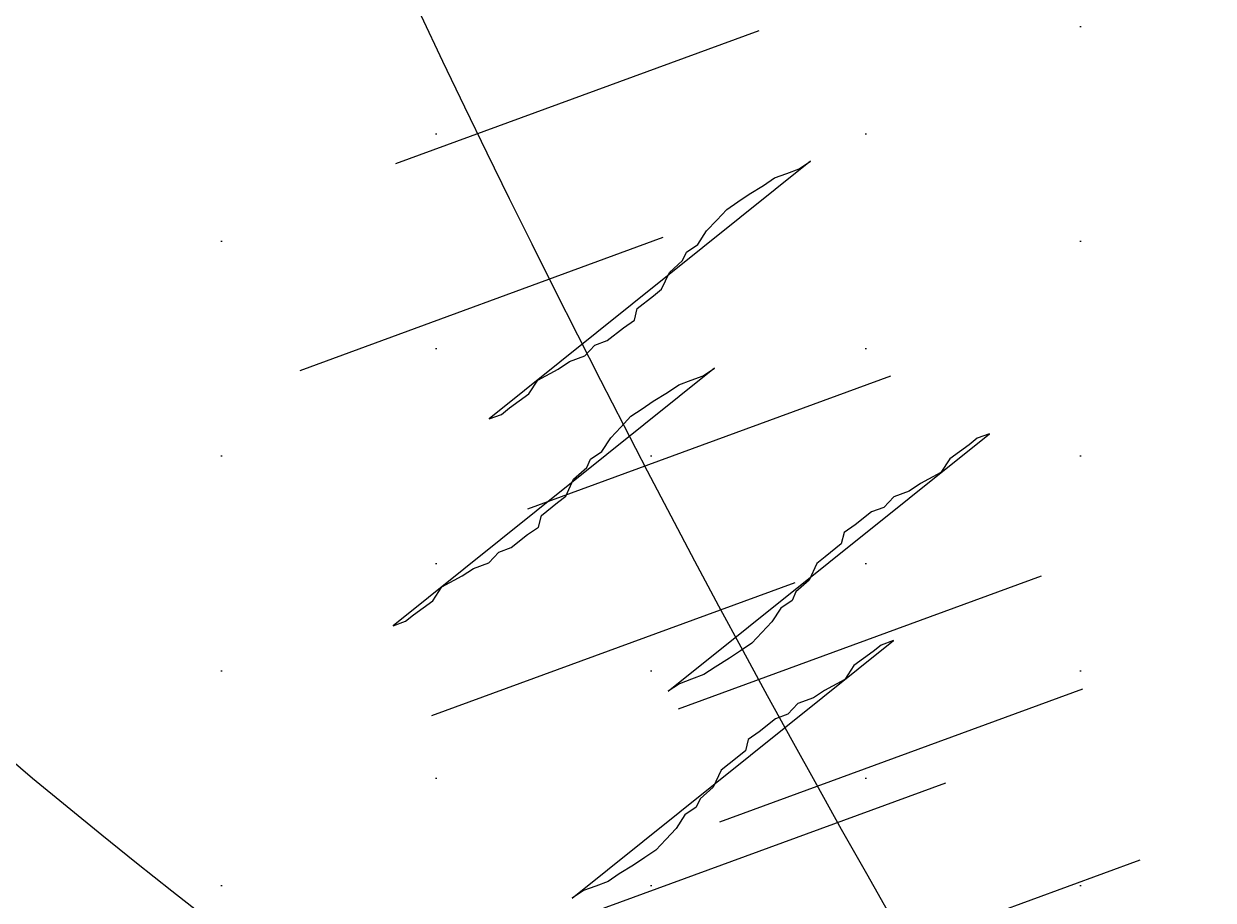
# Model space of a CAD drawing. Extents: x 3694 to 117786, y 20013 to 108631.
# Drawn here: x 25890.2 to 25952.1, y 31688.3 to 31733.9 of the extents above; entities that cross this region are included whole.
import ezdxf

# ---------------------------------------------------------------- set-up
doc = ezdxf.new("R2010")
doc.units = 0
doc.header["$LTSCALE"] = 1000
doc.header["$MEASUREMENT"] = 0
doc.layers.add('家具', color=253, linetype='Continuous')

msp = doc.modelspace()

# ---------------------------------------------------------------- hatches: boundary and pattern name
at = {"layer": '家具'}
h = msp.add_hatch(dxfattribs=at)
h.set_pattern_fill('DOTS', color=8, scale=335.28, angle=-90, style=0)
h.set_pattern_definition([(270, (-1566.307, 12540.708), (-20.955, -10.4775), [0, -20.955])])
edge = h.paths.add_edge_path()
edge.add_spline(control_points=[(25662.777, 31423.875), (25660.953, 31432.931), (25659.17, 31441.962), (25653.734, 31470.369), (25650.301, 31489.66), (25644.358, 31528.062), (25641.902, 31547.102), (25637.306, 31591.673), (25635.43, 31617.278), (25630.671, 31694.982), (25628.646, 31748.087), (25621.734, 31828.789), (25618.792, 31855.841), (25612.716, 31896.461), (25610.413, 31910.007), (25605.131, 31937.078), (25602.127, 31950.665), (25594.767, 31980.141), (25590.333, 31995.866), (25582.625, 32021.996), (25579.416, 32032.546), (25576.24, 32042.985)], knot_values=[0.007594, 0.007594, 0.007594, 0.007594, 1.009332, 1.009332, 3.166904, 3.166904, 5.324476, 5.324476, 8.146714, 8.146714, 13.786985, 13.786985, 16.607121, 16.607121, 18.017189, 18.017189, 19.427256, 19.427256, 21.1184, 21.1184, 22.28816, 22.28816, 22.28816, 22.28816], degree=3, periodic=0)
edge.add_ellipse((27492.811, 32604.789), major_axis=(-1412.244, 1412.244), ratio=1, start_angle=48.557148, end_angle=61.337437, ccw=False)
edge.add_ellipse((27492.811, 32356.958), major_axis=(-1412.244, 1412.244), ratio=1, start_angle=28.662563, end_angle=41.442852, ccw=False)
edge.add_spline(control_points=[(25576.24, 32918.763), (25579.416, 32929.201), (25582.625, 32939.752), (25590.333, 32965.882), (25594.767, 32981.607), (25602.127, 33011.082), (25605.131, 33024.669), (25610.413, 33051.74), (25612.716, 33065.287), (25618.792, 33105.906), (25621.734, 33132.958), (25626.823, 33192.378), (25628.665, 33224.642), (25630.386, 33256.515)], knot_values=[0.007594, 0.007594, 0.007594, 0.007594, 1.177354, 1.177354, 2.868498, 2.868498, 4.278566, 4.278566, 5.688634, 5.688634, 8.508769, 8.508769, 11.917873, 11.917873, 11.917873, 11.917873], degree=3, periodic=0)
edge.add_ellipse((25636.152, 33278.944), major_axis=(16.375, 16.375), ratio=1, start_angle=210.58246, end_angle=224.19648)
edge.add_ellipse((25771.723, 33642.901), major_axis=(-290.107, 290.107), ratio=1, start_angle=115.65651, end_angle=125.45708)
edge.add_ellipse((24991.425, 33119.497), major_axis=(-510.616, 510.616), ratio=1, start_angle=213.721551, end_angle=234.469816, ccw=False)
edge.add_ellipse((21224.429, 32647.692), major_axis=(-3173.046, 3173.046), ratio=1, start_angle=218.357975, end_angle=229.22468, ccw=False)
edge.add_ellipse((24683.472, 31745.345), major_axis=(-756.088, 756.088), ratio=1, start_angle=220.522212, end_angle=246.006973, ccw=False)
edge.add_ellipse((25763.129, 31635.847), major_axis=(-20.775, 20.775), ratio=1, start_angle=-17.31395, end_angle=60.65031)
edge.add_ellipse((26021.409, 31879.249), major_axis=(269.526, 269.526), ratio=1, start_angle=176.25132, end_angle=213.93034)
edge.add_ellipse((26296.874, 31659.291), major_axis=(-269.545, 269.545), ratio=1, start_angle=68.84747, end_angle=70.56357)
edge.add_ellipse((26012.173, 29992.039), major_axis=(1063.437, 1063.437), ratio=1, start_angle=47.255077, end_angle=54.694715)
edge.add_ellipse((25808.486, 31263.72), major_axis=(153.102, 153.102), ratio=1, start_angle=58.23516, end_angle=87.29579)
edge = h.paths.add_edge_path()
edge.add_ellipse((25722.494, 31307.444), major_axis=(-59.621, 59.621), ratio=1, start_angle=82.28214, end_angle=111.86653, ccw=False)
edge.add_ellipse((25771.286, 31335.437), major_axis=(99.196, 99.196), ratio=1, start_angle=154.31922, end_angle=169.30677, ccw=False)
edge.add_ellipse((25896.084, 32846.249), major_axis=(1116.039, 1116.039), ratio=1, start_angle=215.621951, end_angle=236.675883)
edge.add_spline(control_points=[(26215.496, 31300.59), (26215.694, 31298.404), (26216.548, 31288.817), (26217.136, 31278.805), (26217.991, 31269.406)], knot_values=[0, 0, 0, 0, 0.241803, 1.05283, 1.05283, 1.05283, 1.05283], degree=3, periodic=0)
edge.add_ellipse((26255.903, 31272.706), major_axis=(-26.909, 26.909), ratio=1, start_angle=49.72716, end_angle=121.22323)
edge.add_ellipse((25925.72, 35279.249), major_axis=(2868.191, 2868.191), ratio=1, start_angle=221.659547, end_angle=229.540688, ccw=False)
edge = h.paths.add_edge_path()
edge.add_ellipse((25722.494, 33654.304), major_axis=(59.621, 59.621), ratio=1, start_angle=68.13347, end_angle=97.71786, ccw=False)
edge.add_ellipse((25925.72, 29682.499), major_axis=(-2868.191, 2868.191), ratio=1, start_angle=310.455896, end_angle=318.340453, ccw=False)
edge.add_ellipse((26256.079, 33689.006), major_axis=(-26.909, 26.909), ratio=1, start_angle=-31.32365, end_angle=40.01653)
edge.add_spline(control_points=[(26218.167, 33692.312), (26217.831, 33688.615), (26217.556, 33685.18), (26217.31, 33681.917)], knot_values=[0, 0, 0, 0, 0.318986, 0.318986, 0.318986, 0.318986], degree=3, periodic=0)
edge.add_ellipse((25787.822, 30136.051), major_axis=(-2525.632, 2525.632), ratio=1, start_angle=-51.906227, end_angle=-42.875408)
edge = h.paths.add_edge_path()
edge.add_ellipse((25936.381, 33218.451), major_axis=(221.162, 221.162), ratio=1, start_angle=249.06802, end_angle=320.144, ccw=False)
edge.add_ellipse((25845.658, 32959.009), major_axis=(-155.448, 155.448), ratio=1, start_angle=155.11893, end_angle=218.17184, ccw=False)
edge.add_ellipse((26469.11, 32583.909), major_axis=(405.324, 405.324), ratio=1, start_angle=117.886425, end_angle=164.473767)
edge.add_ellipse((25759.097, 32002.767), major_axis=(258.823, 258.823), ratio=1, start_angle=319.49374, end_angle=369.80173, ccw=False)
edge.add_ellipse((26033.543, 31769.302), major_axis=(196.089, 196.089), ratio=1, start_angle=323.30763, end_angle=385.96152, ccw=False)
edge.add_ellipse((25947.612, 31313.071), major_axis=(433.678, 433.678), ratio=1, start_angle=340.121822, end_angle=369.018877, ccw=False)
edge.add_ellipse((10815.442, 32429.689), major_axis=(-11109.226, 11109.226), ratio=1, start_angle=221.285609, end_angle=221.8758327, ccw=False)
edge.add_spline(control_points=[(26493.258, 31411.896), (26486.23, 31411.454), (26479.085, 31411.354), (26471.579, 31411.634)], knot_values=[2.29351, 2.29351, 2.29351, 2.29351, 2.979733, 2.979733, 2.979733, 2.979733], degree=3, periodic=0)
edge.add_spline(control_points=[(26471.579, 31411.634), (26467.36, 31411.792), (26456.005, 31412.52), (26440.029, 31414.579), (26443.69, 31428.325), (26439.951, 31432.101), (26437.174, 31433.679)], knot_values=[2.979733, 2.979733, 2.979733, 2.979733, 3.365456, 3.990522, 4.278466, 4.605763, 4.605763, 4.605763, 4.605763], degree=3, periodic=0)
edge.add_spline(control_points=[(26437.174, 31433.679), (26434.388, 31435.261), (26430.808, 31436.41), (26427.229, 31437.558)], knot_values=[4.605763, 4.605763, 4.605763, 4.605763, 4.934211, 4.934211, 4.934211, 4.934211], degree=3, periodic=0)
edge.add_ellipse((26012.173, 29992.039), major_axis=(-1063.437, 1063.437), ratio=1, start_angle=-61.020506, end_angle=-52.795633)
edge.add_ellipse((26083.494, 31751.848), major_axis=(-212.583, 212.583), ratio=1, start_angle=161.18693, end_angle=194.36645)
edge.add_ellipse((26083.397, 31433.228), major_axis=(217.18, 217.18), ratio=1, start_angle=347.58973, end_angle=388.97478)
edge.add_ellipse((25731.362, 31559.842), major_axis=(331.087, 331.087), ratio=1, start_angle=336.10373, end_angle=362.15361)
edge.add_ellipse((26298.481, 31544.487), major_axis=(-308.614, 308.614), ratio=1, start_angle=-10.26045, end_angle=-2.05338)
edge.add_spline(control_points=[(26001.123, 31863.961), (25992.171, 31856.912), (25969.728, 31839.24), (25979.505, 31902.483), (25956.491, 31937.537), (25929.265, 31997.138), (25961.862, 32062.768), (25942.62, 32144.534), (25926.684, 32231.365), (25867.001, 32267.501), (25858.378, 32323.045), (25825.52, 32311.225), (25824.034, 32328.39), (25823.354, 32337.327)], knot_values=[28.726228, 28.726228, 28.726228, 28.726228, 29.65137, 31.045535, 32.970907, 34.80046, 37.537981, 40.132447, 43.737998, 46.299248, 47.538816, 48.20545, 48.984057, 48.984057, 48.984057, 48.984057], degree=3, periodic=0)
edge.add_ellipse((32110.242, 32499.066), major_axis=(-4446.972, 4446.972), ratio=1, start_angle=42.8462664, end_angle=46.4736959, ccw=False)
edge.add_spline(control_points=[(25825.716, 32735.411), (25827.118, 32749.297), (25830.295, 32773.805), (25873.863, 32804.819), (25894.591, 32873.398), (25930.041, 32937.043), (25918.779, 33008.53), (25955.538, 33031.184), (25987.898, 33118.038), (25988.469, 33096.799)], knot_values=[0, 0, 0, 0, 1.426784, 2.507846, 5.446644, 8.794162, 10.36551, 12.195062, 14.476347, 14.476347, 14.476347, 14.476347], degree=3, periodic=0)
edge.add_ellipse((25595.369, 33351.181), major_axis=(-331.087, 331.087), ratio=1, start_angle=192.09233, end_angle=216.81003)
edge.add_ellipse((25910.204, 33553.267), major_axis=(217.18, 217.18), ratio=1, start_angle=253.93898, end_angle=295.32403)
edge.add_ellipse((25981.505, 33242.728), major_axis=(-212.583, 212.583), ratio=1, start_angle=268.54731, end_angle=274.8553)
edge.add_ellipse((26015.71, 34854.622), major_axis=(-983.775, 983.775), ratio=1, start_angle=141.588156, end_angle=151.911973)
edge.add_spline(control_points=[(26420.433, 33523.522), (26425.943, 33525.33), (26431.453, 33527.138), (26434.042, 33530.521)], knot_values=[4.42753, 4.42753, 4.42753, 4.42753, 4.934211, 4.934211, 4.934211, 4.934211], degree=3, periodic=0)
edge.add_ellipse((25941.613, 33650.242), major_axis=(-358.343, 358.343), ratio=1, start_angle=172.18363, end_angle=211.33518, ccw=False)
h = msp.add_hatch(dxfattribs=at)
h.set_pattern_fill('DOTS', color=8, scale=178.816, angle=-90, style=0)
h.set_pattern_definition([(90, (9862.895, 42244.804), (-11.176, 5.588), [0, -11.176])])
edge = h.paths.add_edge_path(flags=17)
edge.add_ellipse((25770.758, 31940.747), major_axis=(23.26, 23.26), ratio=1, start_angle=292.77437, end_angle=342.57063, ccw=False)
edge.add_ellipse((25877.721, 31891.933), major_axis=(-59.905, 59.905), ratio=1, start_angle=-24.16555, end_angle=19.57519, ccw=False)
edge.add_ellipse((25835.654, 31926.067), major_axis=(32.95, 32.95), ratio=1, start_angle=30.15886, end_angle=95.07845)
edge = h.paths.add_edge_path(flags=17)
edge.add_ellipse((26526.175, 32025.563), major_axis=(481.375, 481.375), ratio=1, start_angle=138.853074, end_angle=139.587726)
edge.add_ellipse((25901.269, 31959.734), major_axis=(38.8, 38.8), ratio=1, start_angle=51.53939, end_angle=123.03374, ccw=False)
edge.add_ellipse((25893.156, 32035.561), major_axis=(15.128, 15.128), ratio=1, start_angle=92.9898, end_angle=229.99778, ccw=False)
edge.add_ellipse((25937.708, 31982.137), major_axis=(-64.198, 64.198), ratio=1, start_angle=-3.25647, end_angle=46.46506)
edge = h.paths.add_edge_path()
edge.add_ellipse((26109.749, 31957.636), major_axis=(-242.037, 242.037), ratio=1, start_angle=51.85022, end_angle=101.46058)
edge.add_spline(control_points=[(25920.629, 31672.333), (25928.571, 31665.752), (25938.677, 31657.376), (25947.264, 31663.005), (25948.987, 31664.594)], knot_values=[0, 0, 0, 0, 1.422385, 1.810205, 1.810205, 1.810205, 1.810205], degree=3, periodic=0)
edge.add_ellipse((26526.175, 32025.563), major_axis=(481.375, 481.375), ratio=1, start_angle=162.428635, end_angle=167.021492, ccw=False)
edge.add_ellipse((26083.138, 31971.614), major_axis=(216.102, 216.102), ratio=1, start_angle=142.0668, end_angle=193.16545, ccw=False)
edge.add_ellipse((26237.106, 32036.468), major_axis=(-331.349, 331.349), ratio=1, start_angle=14.74345, end_angle=57.62897, ccw=False)
edge.add_ellipse((26826.756, 32177.301), major_axis=(706.377, 706.377), ratio=1, start_angle=126.922376, end_angle=129.52687, ccw=False)
edge.add_spline(control_points=[(25837.699, 32317.671), (25833.979, 32317.836), (25822.702, 32315.676), (25819.811, 32303.983), (25817.86, 32296.089)], knot_values=[0, 0, 0, 0, 0.581976, 1.791185, 1.791185, 1.791185, 1.791185], degree=3, periodic=0)
edge.add_ellipse((26267.7, 32046.536), major_axis=(-363.754, 363.754), ratio=1, start_angle=15.98022, end_angle=59.60644)
edge = h.paths.add_edge_path()
edge.add_spline(control_points=[(25861.653, 32298.016), (25857.774, 32305.021), (25852.381, 32314.759), (25840.884, 32317.529), (25837.699, 32317.671)], knot_values=[1.791185, 1.791185, 1.791185, 1.791185, 3.069002, 3.567392, 3.567392, 3.567392, 3.567392], degree=3, periodic=0)
edge.add_ellipse((26826.756, 32177.301), major_axis=(-706.377, 706.377), ratio=1, start_angle=36.922376, end_angle=39.52687)
edge.add_ellipse((25526.807, 32018.323), major_axis=(-281.069, 281.069), ratio=1, start_angle=221.0682, end_angle=264.76642, ccw=False)
edge.add_ellipse((25520.806, 31853.573), major_axis=(-300.796, 300.796), ratio=1, start_angle=205.55674, end_angle=243.85776, ccw=False)
edge.add_ellipse((26526.175, 32025.563), major_axis=(481.375, 481.375), ratio=1, start_angle=162.428635, end_angle=167.021492)
edge.add_spline(control_points=[(25948.987, 31664.594), (25951.602, 31667.007), (25958.73, 31677.025), (25961.856, 31686.854), (25963.954, 31693.448)], knot_values=[1.810205, 1.810205, 1.810205, 1.810205, 2.398758, 3.598447, 3.598447, 3.598447, 3.598447], degree=3, periodic=0)
edge.add_ellipse((25593.651, 31811.451), major_axis=(-274.817, 274.817), ratio=1, start_angle=207.32467, end_angle=252.14849)
edge.add_ellipse((25649.199, 32080.136), major_axis=(-215.184, 215.184), ratio=1, start_angle=207.53249, end_angle=270.7223)
h = msp.add_hatch(dxfattribs=at)
h.set_pattern_fill('DOTS', color=8, scale=111.76, angle=-90, style=0)
h.set_pattern_definition([(270, (49190.761, 122354.9964), (-6.985, -3.4925), [0, -6.985])])
edge = h.paths.add_edge_path()
edge.add_ellipse((25968.45, 31314.913), major_axis=(290.107, 290.107), ratio=1, start_angle=406.03446, end_angle=414.81352, ccw=False)
edge.add_ellipse((26092.251, 31768.25), major_axis=(-97.662, 97.662), ratio=1, start_angle=18.01981, end_angle=63.19686, ccw=False)
edge.add_ellipse((26298.481, 31544.487), major_axis=(308.614, 308.614), ratio=1, start_angle=93.98464, end_angle=111.40515)

# ---------------------------------------------------------------- linework, layer by layer
at = {"layer": '家具', "color": 8, "linetype": 'Continuous'}
for p, q in [((25928.424, 31733.562, 0), (25909.52, 31726.636, 0)), ((25928.424, 31733.562, 0), (25909.52, 31726.636, 0)), ((25928.424, 31733.562, 0), (25909.52, 31726.636, 0)), ((25928.424, 31733.562, 0), (25909.52, 31726.636, 0)), ((25931.113, 31726.766, 0), (25914.384, 31713.363, 0)), ((25931.113, 31726.766, 0), (25914.384, 31713.363, 0)), ((25931.113, 31726.766, 0), (25914.384, 31713.363, 0)), ((25931.113, 31726.766, 0), (25914.384, 31713.363, 0)), ((25930.531, 31726.371, 0), (25931.113, 31726.766, 0)), ((25930.531, 31726.371, 0), (25931.113, 31726.766, 0)), ((25930.531, 31726.371, 0), (25931.113, 31726.766, 0)), ((25930.531, 31726.371, 0), (25931.113, 31726.766, 0)), ((25929.248, 31725.901, 0), (25929.889, 31726.136, 0)), ((25929.248, 31725.901, 0), (25929.889, 31726.136, 0)), ((25929.248, 31725.901, 0), (25929.889, 31726.136, 0)), ((25929.248, 31725.901, 0), (25929.889, 31726.136, 0)), ((25929.889, 31726.136, 0), (25930.531, 31726.371, 0)), ((25929.889, 31726.136, 0), (25930.531, 31726.371, 0)), ((25929.889, 31726.136, 0), (25930.531, 31726.371, 0)), ((25929.889, 31726.136, 0), (25930.531, 31726.371, 0)), ((25927.923, 31725.052, 0), (25928.665, 31725.505, 0)), ((25927.923, 31725.052, 0), (25928.665, 31725.505, 0)), ((25927.923, 31725.052, 0), (25928.665, 31725.505, 0)), ((25927.923, 31725.052, 0), (25928.665, 31725.505, 0)), ((25928.665, 31725.505, 0), (25929.248, 31725.901, 0)), ((25928.665, 31725.505, 0), (25929.248, 31725.901, 0)), ((25928.665, 31725.505, 0), (25929.248, 31725.901, 0)), ((25928.665, 31725.505, 0), (25929.248, 31725.901, 0)), ((25927.341, 31724.656, 0), (25927.923, 31725.052, 0)), ((25927.341, 31724.656, 0), (25927.923, 31725.052, 0)), ((25927.341, 31724.656, 0), (25927.923, 31725.052, 0)), ((25927.341, 31724.656, 0), (25927.923, 31725.052, 0)), ((25926.234, 31723.705, 0), (25926.758, 31724.261, 0)), ((25926.234, 31723.705, 0), (25926.758, 31724.261, 0)), ((25926.234, 31723.705, 0), (25926.758, 31724.261, 0)), ((25926.234, 31723.705, 0), (25926.758, 31724.261, 0)), ((25926.758, 31724.261, 0), (25927.341, 31724.656, 0)), ((25926.758, 31724.261, 0), (25927.341, 31724.656, 0)), ((25926.758, 31724.261, 0), (25927.341, 31724.656, 0)), ((25926.758, 31724.261, 0), (25927.341, 31724.656, 0)), ((25925.71, 31723.15, 0), (25926.234, 31723.705, 0)), ((25925.71, 31723.15, 0), (25926.234, 31723.705, 0)), ((25925.71, 31723.15, 0), (25926.234, 31723.705, 0)), ((25925.71, 31723.15, 0), (25926.234, 31723.705, 0)), ((25925.245, 31722.434, 0), (25925.71, 31723.15, 0)), ((25925.245, 31722.434, 0), (25925.71, 31723.15, 0)), ((25925.245, 31722.434, 0), (25925.71, 31723.15, 0)), ((25925.245, 31722.434, 0), (25925.71, 31723.15, 0)), ((25923.431, 31722.796, 0), (25904.528, 31715.87, 0)), ((25923.431, 31722.796, 0), (25904.528, 31715.87, 0)), ((25923.431, 31722.796, 0), (25904.528, 31715.87, 0)), ((25923.431, 31722.796, 0), (25904.528, 31715.87, 0)), ((25924.662, 31722.038, 0), (25925.245, 31722.434, 0)), ((25924.662, 31722.038, 0), (25925.245, 31722.434, 0)), ((25924.662, 31722.038, 0), (25925.245, 31722.434, 0)), ((25924.662, 31722.038, 0), (25925.245, 31722.434, 0)), ((25924.459, 31721.6, 0), (25924.662, 31722.038, 0)), ((25924.459, 31721.6, 0), (25924.662, 31722.038, 0)), ((25924.459, 31721.6, 0), (25924.662, 31722.038, 0)), ((25924.459, 31721.6, 0), (25924.662, 31722.038, 0)), ((25923.775, 31720.986, 0), (25924.459, 31721.6, 0)), ((25923.775, 31720.986, 0), (25924.459, 31721.6, 0)), ((25923.775, 31720.986, 0), (25924.459, 31721.6, 0)), ((25923.775, 31720.986, 0), (25924.459, 31721.6, 0)), ((25923.369, 31720.109, 0), (25923.775, 31720.986, 0)), ((25923.369, 31720.109, 0), (25923.775, 31720.986, 0)), ((25923.369, 31720.109, 0), (25923.775, 31720.986, 0)), ((25923.369, 31720.109, 0), (25923.775, 31720.986, 0)), ((25922.946, 31719.773, 0), (25923.369, 31720.109, 0)), ((25922.946, 31719.773, 0), (25923.369, 31720.109, 0)), ((25922.946, 31719.773, 0), (25923.369, 31720.109, 0)), ((25922.946, 31719.773, 0), (25923.369, 31720.109, 0)), ((25922.102, 31719.099, 0), (25922.946, 31719.773, 0)), ((25922.102, 31719.099, 0), (25922.946, 31719.773, 0)), ((25922.102, 31719.099, 0), (25922.946, 31719.773, 0)), ((25922.102, 31719.099, 0), (25922.946, 31719.773, 0)), ((25921.957, 31718.501, 0), (25922.102, 31719.099, 0)), ((25921.957, 31718.501, 0), (25922.102, 31719.099, 0)), ((25921.957, 31718.501, 0), (25922.102, 31719.099, 0)), ((25921.957, 31718.501, 0), (25922.102, 31719.099, 0)), ((25920.53, 31717.432, 0), (25921.375, 31718.106, 0)), ((25920.53, 31717.432, 0), (25921.375, 31718.106, 0)), ((25920.53, 31717.432, 0), (25921.375, 31718.106, 0)), ((25920.53, 31717.432, 0), (25921.375, 31718.106, 0)), ((25921.375, 31718.106, 0), (25921.957, 31718.501, 0)), ((25921.375, 31718.106, 0), (25921.957, 31718.501, 0)), ((25921.375, 31718.106, 0), (25921.957, 31718.501, 0)), ((25921.375, 31718.106, 0), (25921.957, 31718.501, 0)), ((25919.889, 31717.197, 0), (25920.53, 31717.432, 0)), ((25919.889, 31717.197, 0), (25920.53, 31717.432, 0)), ((25919.889, 31717.197, 0), (25920.53, 31717.432, 0)), ((25919.889, 31717.197, 0), (25920.53, 31717.432, 0)), ((25919.364, 31716.643, 0), (25919.889, 31717.197, 0)), ((25919.364, 31716.643, 0), (25919.889, 31717.197, 0)), ((25919.364, 31716.643, 0), (25919.889, 31717.197, 0)), ((25919.364, 31716.643, 0), (25919.889, 31717.197, 0)), ((25917.98, 31715.954, 0), (25918.563, 31716.349, 0)), ((25917.98, 31715.954, 0), (25918.563, 31716.349, 0)), ((25917.98, 31715.954, 0), (25918.563, 31716.349, 0)), ((25917.98, 31715.954, 0), (25918.563, 31716.349, 0)), ((25918.563, 31716.349, 0), (25919.364, 31716.643, 0)), ((25918.563, 31716.349, 0), (25919.364, 31716.643, 0)), ((25918.563, 31716.349, 0), (25919.364, 31716.643, 0)), ((25918.563, 31716.349, 0), (25919.364, 31716.643, 0)), ((25926.121, 31716, 0), (25909.391, 31702.597, 0)), ((25926.121, 31716, 0), (25909.391, 31702.597, 0)), ((25926.121, 31716, 0), (25909.391, 31702.597, 0)), ((25926.121, 31716, 0), (25909.391, 31702.597, 0)), ((25916.4, 31708.685, 0), (25935.304, 31715.61, 0)), ((25916.4, 31708.685, 0), (25935.304, 31715.61, 0)), ((25916.4, 31708.685, 0), (25935.304, 31715.61, 0)), ((25916.4, 31708.685, 0), (25935.304, 31715.61, 0)), ((25916.917, 31715.382, 0), (25917.98, 31715.954, 0)), ((25916.917, 31715.382, 0), (25917.98, 31715.954, 0)), ((25916.917, 31715.382, 0), (25917.98, 31715.954, 0)), ((25916.917, 31715.382, 0), (25917.98, 31715.954, 0)), ((25924.897, 31715.37, 0), (25925.538, 31715.605, 0)), ((25924.897, 31715.37, 0), (25925.538, 31715.605, 0)), ((25924.897, 31715.37, 0), (25925.538, 31715.605, 0)), ((25924.897, 31715.37, 0), (25925.538, 31715.605, 0)), ((25925.538, 31715.605, 0), (25926.121, 31716, 0)), ((25925.538, 31715.605, 0), (25926.121, 31716, 0)), ((25925.538, 31715.605, 0), (25926.121, 31716, 0)), ((25925.538, 31715.605, 0), (25926.121, 31716, 0)), ((25916.452, 31714.666, 0), (25916.917, 31715.382, 0)), ((25916.452, 31714.666, 0), (25916.917, 31715.382, 0)), ((25916.452, 31714.666, 0), (25916.917, 31715.382, 0)), ((25916.452, 31714.666, 0), (25916.917, 31715.382, 0)), ((25923.673, 31714.739, 0), (25924.256, 31715.135, 0)), ((25923.673, 31714.739, 0), (25924.256, 31715.135, 0)), ((25923.673, 31714.739, 0), (25924.256, 31715.135, 0)), ((25923.673, 31714.739, 0), (25924.256, 31715.135, 0)), ((25924.256, 31715.135, 0), (25924.897, 31715.37, 0)), ((25924.256, 31715.135, 0), (25924.897, 31715.37, 0)), ((25924.256, 31715.135, 0), (25924.897, 31715.37, 0)), ((25924.256, 31715.135, 0), (25924.897, 31715.37, 0)), ((25915.447, 31713.934, 0), (25916.452, 31714.666, 0)), ((25915.447, 31713.934, 0), (25916.452, 31714.666, 0)), ((25915.447, 31713.934, 0), (25916.452, 31714.666, 0)), ((25915.447, 31713.934, 0), (25916.452, 31714.666, 0)), ((25922.348, 31713.89, 0), (25922.931, 31714.286, 0)), ((25922.348, 31713.89, 0), (25922.931, 31714.286, 0)), ((25922.348, 31713.89, 0), (25922.931, 31714.286, 0)), ((25922.348, 31713.89, 0), (25922.931, 31714.286, 0)), ((25922.931, 31714.286, 0), (25923.673, 31714.739, 0)), ((25922.931, 31714.286, 0), (25923.673, 31714.739, 0)), ((25922.931, 31714.286, 0), (25923.673, 31714.739, 0)), ((25922.931, 31714.286, 0), (25923.673, 31714.739, 0)), ((25914.384, 31713.363, 0), (25915.025, 31713.598, 0)), ((25914.384, 31713.363, 0), (25915.025, 31713.598, 0)), ((25914.384, 31713.363, 0), (25915.025, 31713.598, 0)), ((25914.384, 31713.363, 0), (25915.025, 31713.598, 0)), ((25915.025, 31713.598, 0), (25915.447, 31713.934, 0)), ((25915.025, 31713.598, 0), (25915.447, 31713.934, 0)), ((25915.025, 31713.598, 0), (25915.447, 31713.934, 0)), ((25915.025, 31713.598, 0), (25915.447, 31713.934, 0)), ((25921.766, 31713.495, 0), (25922.348, 31713.89, 0)), ((25921.766, 31713.495, 0), (25922.348, 31713.89, 0)), ((25921.766, 31713.495, 0), (25922.348, 31713.89, 0)), ((25921.766, 31713.495, 0), (25922.348, 31713.89, 0)), ((25921.242, 31712.939, 0), (25921.766, 31713.495, 0)), ((25921.242, 31712.939, 0), (25921.766, 31713.495, 0)), ((25921.242, 31712.939, 0), (25921.766, 31713.495, 0)), ((25921.242, 31712.939, 0), (25921.766, 31713.495, 0)), ((25920.253, 31711.668, 0), (25920.718, 31712.384, 0)), ((25920.253, 31711.668, 0), (25920.718, 31712.384, 0)), ((25920.253, 31711.668, 0), (25920.718, 31712.384, 0)), ((25920.253, 31711.668, 0), (25920.718, 31712.384, 0)), ((25920.718, 31712.384, 0), (25921.242, 31712.939, 0)), ((25920.718, 31712.384, 0), (25921.242, 31712.939, 0)), ((25920.718, 31712.384, 0), (25921.242, 31712.939, 0)), ((25920.718, 31712.384, 0), (25921.242, 31712.939, 0)), ((25923.706, 31699.188, 0), (25940.437, 31712.591, 0)), ((25923.706, 31699.188, 0), (25940.437, 31712.591, 0)), ((25923.706, 31699.188, 0), (25940.437, 31712.591, 0)), ((25923.706, 31699.188, 0), (25940.437, 31712.591, 0)), ((25939.796, 31712.356, 0), (25939.373, 31712.02, 0)), ((25939.796, 31712.356, 0), (25939.373, 31712.02, 0)), ((25939.796, 31712.356, 0), (25939.373, 31712.02, 0)), ((25939.796, 31712.356, 0), (25939.373, 31712.02, 0)), ((25940.437, 31712.591, 0), (25939.796, 31712.356, 0)), ((25940.437, 31712.591, 0), (25939.796, 31712.356, 0)), ((25940.437, 31712.591, 0), (25939.796, 31712.356, 0)), ((25940.437, 31712.591, 0), (25939.796, 31712.356, 0)), ((25939.373, 31712.02, 0), (25938.369, 31711.288, 0)), ((25939.373, 31712.02, 0), (25938.369, 31711.288, 0)), ((25939.373, 31712.02, 0), (25938.369, 31711.288, 0)), ((25939.373, 31712.02, 0), (25938.369, 31711.288, 0)), ((25919.467, 31710.834, 0), (25919.67, 31711.272, 0)), ((25919.467, 31710.834, 0), (25919.67, 31711.272, 0)), ((25919.467, 31710.834, 0), (25919.67, 31711.272, 0)), ((25919.467, 31710.834, 0), (25919.67, 31711.272, 0)), ((25919.67, 31711.272, 0), (25920.253, 31711.668, 0)), ((25919.67, 31711.272, 0), (25920.253, 31711.668, 0)), ((25919.67, 31711.272, 0), (25920.253, 31711.668, 0)), ((25919.67, 31711.272, 0), (25920.253, 31711.668, 0)), ((25938.369, 31711.288, 0), (25937.903, 31710.572, 0)), ((25938.369, 31711.288, 0), (25937.903, 31710.572, 0)), ((25938.369, 31711.288, 0), (25937.903, 31710.572, 0)), ((25938.369, 31711.288, 0), (25937.903, 31710.572, 0)), ((25918.783, 31710.22, 0), (25919.467, 31710.834, 0)), ((25918.783, 31710.22, 0), (25919.467, 31710.834, 0)), ((25918.783, 31710.22, 0), (25919.467, 31710.834, 0)), ((25918.783, 31710.22, 0), (25919.467, 31710.834, 0)), ((25937.903, 31710.572, 0), (25936.84, 31710, 0)), ((25937.903, 31710.572, 0), (25936.84, 31710, 0)), ((25937.903, 31710.572, 0), (25936.84, 31710, 0)), ((25937.903, 31710.572, 0), (25936.84, 31710, 0)), ((25918.376, 31709.343, 0), (25918.783, 31710.22, 0)), ((25918.376, 31709.343, 0), (25918.783, 31710.22, 0)), ((25918.376, 31709.343, 0), (25918.783, 31710.22, 0)), ((25918.376, 31709.343, 0), (25918.783, 31710.22, 0)), ((25936.84, 31710, 0), (25936.257, 31709.605, 0)), ((25936.84, 31710, 0), (25936.257, 31709.605, 0)), ((25936.84, 31710, 0), (25936.257, 31709.605, 0)), ((25936.84, 31710, 0), (25936.257, 31709.605, 0)), ((25917.954, 31709.007, 0), (25918.376, 31709.343, 0)), ((25917.954, 31709.007, 0), (25918.376, 31709.343, 0)), ((25917.954, 31709.007, 0), (25918.376, 31709.343, 0)), ((25917.954, 31709.007, 0), (25918.376, 31709.343, 0)), ((25935.455, 31709.311, 0), (25934.931, 31708.756, 0)), ((25935.455, 31709.311, 0), (25934.931, 31708.756, 0)), ((25935.455, 31709.311, 0), (25934.931, 31708.756, 0)), ((25935.455, 31709.311, 0), (25934.931, 31708.756, 0)), ((25936.257, 31709.605, 0), (25935.455, 31709.311, 0)), ((25936.257, 31709.605, 0), (25935.455, 31709.311, 0)), ((25936.257, 31709.605, 0), (25935.455, 31709.311, 0)), ((25936.257, 31709.605, 0), (25935.455, 31709.311, 0)), ((25917.109, 31708.333, 0), (25917.954, 31709.007, 0)), ((25917.109, 31708.333, 0), (25917.954, 31709.007, 0)), ((25917.109, 31708.333, 0), (25917.954, 31709.007, 0)), ((25917.109, 31708.333, 0), (25917.954, 31709.007, 0)), ((25934.931, 31708.756, 0), (25934.29, 31708.521, 0)), ((25934.931, 31708.756, 0), (25934.29, 31708.521, 0)), ((25934.931, 31708.756, 0), (25934.29, 31708.521, 0)), ((25934.931, 31708.756, 0), (25934.29, 31708.521, 0)), ((25916.965, 31707.735, 0), (25917.109, 31708.333, 0)), ((25916.965, 31707.735, 0), (25917.109, 31708.333, 0)), ((25916.965, 31707.735, 0), (25917.109, 31708.333, 0)), ((25916.965, 31707.735, 0), (25917.109, 31708.333, 0)), ((25934.29, 31708.521, 0), (25933.445, 31707.848, 0)), ((25934.29, 31708.521, 0), (25933.445, 31707.848, 0)), ((25934.29, 31708.521, 0), (25933.445, 31707.848, 0)), ((25934.29, 31708.521, 0), (25933.445, 31707.848, 0)), ((25916.382, 31707.34, 0), (25916.965, 31707.735, 0)), ((25916.382, 31707.34, 0), (25916.965, 31707.735, 0)), ((25916.382, 31707.34, 0), (25916.965, 31707.735, 0)), ((25916.382, 31707.34, 0), (25916.965, 31707.735, 0)), ((25932.863, 31707.453, 0), (25932.718, 31706.854, 0)), ((25932.863, 31707.453, 0), (25932.718, 31706.854, 0)), ((25932.863, 31707.453, 0), (25932.718, 31706.854, 0)), ((25932.863, 31707.453, 0), (25932.718, 31706.854, 0)), ((25933.445, 31707.848, 0), (25932.863, 31707.453, 0)), ((25933.445, 31707.848, 0), (25932.863, 31707.453, 0)), ((25933.445, 31707.848, 0), (25932.863, 31707.453, 0)), ((25933.445, 31707.848, 0), (25932.863, 31707.453, 0)), ((25915.538, 31706.666, 0), (25916.382, 31707.34, 0)), ((25915.538, 31706.666, 0), (25916.382, 31707.34, 0)), ((25915.538, 31706.666, 0), (25916.382, 31707.34, 0)), ((25915.538, 31706.666, 0), (25916.382, 31707.34, 0)), ((25932.718, 31706.854, 0), (25931.874, 31706.181, 0)), ((25932.718, 31706.854, 0), (25931.874, 31706.181, 0)), ((25932.718, 31706.854, 0), (25931.874, 31706.181, 0)), ((25932.718, 31706.854, 0), (25931.874, 31706.181, 0)), ((25914.372, 31705.877, 0), (25914.896, 31706.431, 0)), ((25914.372, 31705.877, 0), (25914.896, 31706.431, 0)), ((25914.372, 31705.877, 0), (25914.896, 31706.431, 0)), ((25914.372, 31705.877, 0), (25914.896, 31706.431, 0)), ((25914.896, 31706.431, 0), (25915.538, 31706.666, 0)), ((25914.896, 31706.431, 0), (25915.538, 31706.666, 0)), ((25914.896, 31706.431, 0), (25915.538, 31706.666, 0)), ((25914.896, 31706.431, 0), (25915.538, 31706.666, 0)), ((25931.874, 31706.181, 0), (25931.452, 31705.845, 0)), ((25931.874, 31706.181, 0), (25931.452, 31705.845, 0)), ((25931.874, 31706.181, 0), (25931.452, 31705.845, 0)), ((25931.874, 31706.181, 0), (25931.452, 31705.845, 0)), ((25912.988, 31705.188, 0), (25913.57, 31705.583, 0)), ((25912.988, 31705.188, 0), (25913.57, 31705.583, 0)), ((25912.988, 31705.188, 0), (25913.57, 31705.583, 0)), ((25912.988, 31705.188, 0), (25913.57, 31705.583, 0)), ((25913.57, 31705.583, 0), (25914.372, 31705.877, 0)), ((25913.57, 31705.583, 0), (25914.372, 31705.877, 0)), ((25913.57, 31705.583, 0), (25914.372, 31705.877, 0)), ((25913.57, 31705.583, 0), (25914.372, 31705.877, 0)), ((25931.452, 31705.845, 0), (25931.046, 31704.969, 0)), ((25931.452, 31705.845, 0), (25931.046, 31704.969, 0)), ((25931.452, 31705.845, 0), (25931.046, 31704.969, 0)), ((25931.452, 31705.845, 0), (25931.046, 31704.969, 0)), ((25911.925, 31704.616, 0), (25912.988, 31705.188, 0)), ((25911.925, 31704.616, 0), (25912.988, 31705.188, 0)), ((25911.925, 31704.616, 0), (25912.988, 31705.188, 0)), ((25911.925, 31704.616, 0), (25912.988, 31705.188, 0)), ((25924.244, 31698.269, 0), (25943.147, 31705.195, 0)), ((25924.244, 31698.269, 0), (25943.147, 31705.195, 0)), ((25924.244, 31698.269, 0), (25943.147, 31705.195, 0)), ((25924.244, 31698.269, 0), (25943.147, 31705.195, 0)), ((25931.046, 31704.969, 0), (25930.361, 31704.354, 0)), ((25931.046, 31704.969, 0), (25930.361, 31704.354, 0)), ((25931.046, 31704.969, 0), (25930.361, 31704.354, 0)), ((25931.046, 31704.969, 0), (25930.361, 31704.354, 0)), ((25911.408, 31697.919, 0), (25930.311, 31704.844, 0)), ((25911.408, 31697.919, 0), (25930.311, 31704.844, 0)), ((25911.408, 31697.919, 0), (25930.311, 31704.844, 0)), ((25911.408, 31697.919, 0), (25930.311, 31704.844, 0)), ((25911.46, 31703.9, 0), (25911.925, 31704.616, 0)), ((25911.46, 31703.9, 0), (25911.925, 31704.616, 0)), ((25911.46, 31703.9, 0), (25911.925, 31704.616, 0)), ((25911.46, 31703.9, 0), (25911.925, 31704.616, 0)), ((25930.361, 31704.354, 0), (25930.158, 31703.916, 0)), ((25930.361, 31704.354, 0), (25930.158, 31703.916, 0)), ((25930.361, 31704.354, 0), (25930.158, 31703.916, 0)), ((25930.361, 31704.354, 0), (25930.158, 31703.916, 0)), ((25910.455, 31703.168, 0), (25911.46, 31703.9, 0)), ((25910.455, 31703.168, 0), (25911.46, 31703.9, 0)), ((25910.455, 31703.168, 0), (25911.46, 31703.9, 0)), ((25910.455, 31703.168, 0), (25911.46, 31703.9, 0)), ((25930.158, 31703.916, 0), (25929.576, 31703.521, 0)), ((25930.158, 31703.916, 0), (25929.576, 31703.521, 0)), ((25930.158, 31703.916, 0), (25929.576, 31703.521, 0)), ((25930.158, 31703.916, 0), (25929.576, 31703.521, 0)), ((25910.032, 31702.832, 0), (25910.455, 31703.168, 0)), ((25910.032, 31702.832, 0), (25910.455, 31703.168, 0)), ((25910.032, 31702.832, 0), (25910.455, 31703.168, 0)), ((25910.032, 31702.832, 0), (25910.455, 31703.168, 0)), ((25929.576, 31703.521, 0), (25929.11, 31702.805, 0)), ((25929.576, 31703.521, 0), (25929.11, 31702.805, 0)), ((25929.576, 31703.521, 0), (25929.11, 31702.805, 0)), ((25929.576, 31703.521, 0), (25929.11, 31702.805, 0)), ((25909.391, 31702.597, 0), (25910.032, 31702.832, 0)), ((25909.391, 31702.597, 0), (25910.032, 31702.832, 0)), ((25909.391, 31702.597, 0), (25910.032, 31702.832, 0)), ((25909.391, 31702.597, 0), (25910.032, 31702.832, 0)), ((25929.11, 31702.805, 0), (25928.587, 31702.249, 0)), ((25929.11, 31702.805, 0), (25928.587, 31702.249, 0)), ((25929.11, 31702.805, 0), (25928.587, 31702.249, 0)), ((25929.11, 31702.805, 0), (25928.587, 31702.249, 0)), ((25918.714, 31688.422, 0), (25935.445, 31701.825, 0)), ((25918.714, 31688.422, 0), (25935.445, 31701.825, 0)), ((25918.714, 31688.422, 0), (25935.445, 31701.825, 0)), ((25918.714, 31688.422, 0), (25935.445, 31701.825, 0)), ((25928.587, 31702.249, 0), (25928.063, 31701.693, 0)), ((25928.587, 31702.249, 0), (25928.063, 31701.693, 0)), ((25928.587, 31702.249, 0), (25928.063, 31701.693, 0)), ((25928.587, 31702.249, 0), (25928.063, 31701.693, 0)), ((25935.445, 31701.825, 0), (25934.803, 31701.59, 0)), ((25935.445, 31701.825, 0), (25934.803, 31701.59, 0)), ((25935.445, 31701.825, 0), (25934.803, 31701.59, 0)), ((25935.445, 31701.825, 0), (25934.803, 31701.59, 0)), ((25927.48, 31701.298, 0), (25926.897, 31700.903, 0)), ((25927.48, 31701.298, 0), (25926.897, 31700.903, 0)), ((25927.48, 31701.298, 0), (25926.897, 31700.903, 0)), ((25927.48, 31701.298, 0), (25926.897, 31700.903, 0)), ((25928.063, 31701.693, 0), (25927.48, 31701.298, 0)), ((25928.063, 31701.693, 0), (25927.48, 31701.298, 0)), ((25928.063, 31701.693, 0), (25927.48, 31701.298, 0)), ((25928.063, 31701.693, 0), (25927.48, 31701.298, 0)), ((25934.381, 31701.254, 0), (25933.376, 31700.522, 0)), ((25934.381, 31701.254, 0), (25933.376, 31700.522, 0)), ((25934.381, 31701.254, 0), (25933.376, 31700.522, 0)), ((25934.381, 31701.254, 0), (25933.376, 31700.522, 0)), ((25934.803, 31701.59, 0), (25934.381, 31701.254, 0)), ((25934.803, 31701.59, 0), (25934.381, 31701.254, 0)), ((25934.803, 31701.59, 0), (25934.381, 31701.254, 0)), ((25934.803, 31701.59, 0), (25934.381, 31701.254, 0)), ((25926.897, 31700.903, 0), (25926.154, 31700.448, 0)), ((25926.897, 31700.903, 0), (25926.154, 31700.448, 0)), ((25926.897, 31700.903, 0), (25926.154, 31700.448, 0)), ((25926.897, 31700.903, 0), (25926.154, 31700.448, 0)), ((25925.572, 31700.053, 0), (25924.93, 31699.818, 0)), ((25925.572, 31700.053, 0), (25924.93, 31699.818, 0)), ((25925.572, 31700.053, 0), (25924.93, 31699.818, 0)), ((25925.572, 31700.053, 0), (25924.93, 31699.818, 0)), ((25926.154, 31700.448, 0), (25925.572, 31700.053, 0)), ((25926.154, 31700.448, 0), (25925.572, 31700.053, 0)), ((25926.154, 31700.448, 0), (25925.572, 31700.053, 0)), ((25926.154, 31700.448, 0), (25925.572, 31700.053, 0)), ((25933.376, 31700.522, 0), (25932.911, 31699.806, 0)), ((25933.376, 31700.522, 0), (25932.911, 31699.806, 0)), ((25933.376, 31700.522, 0), (25932.911, 31699.806, 0)), ((25933.376, 31700.522, 0), (25932.911, 31699.806, 0)), ((25924.289, 31699.583, 0), (25923.706, 31699.188, 0)), ((25924.289, 31699.583, 0), (25923.706, 31699.188, 0)), ((25924.289, 31699.583, 0), (25923.706, 31699.188, 0)), ((25924.289, 31699.583, 0), (25923.706, 31699.188, 0)), ((25924.93, 31699.818, 0), (25924.289, 31699.583, 0)), ((25924.93, 31699.818, 0), (25924.289, 31699.583, 0)), ((25924.93, 31699.818, 0), (25924.289, 31699.583, 0)), ((25924.93, 31699.818, 0), (25924.289, 31699.583, 0)), ((25932.911, 31699.806, 0), (25931.847, 31699.234, 0)), ((25932.911, 31699.806, 0), (25931.847, 31699.234, 0)), ((25932.911, 31699.806, 0), (25931.847, 31699.234, 0)), ((25932.911, 31699.806, 0), (25931.847, 31699.234, 0)), ((25926.397, 31692.392, 0), (25945.3, 31699.318, 0)), ((25926.397, 31692.392, 0), (25945.3, 31699.318, 0)), ((25926.397, 31692.392, 0), (25945.3, 31699.318, 0)), ((25926.397, 31692.392, 0), (25945.3, 31699.318, 0)), ((25931.265, 31698.839, 0), (25930.463, 31698.545, 0)), ((25931.265, 31698.839, 0), (25930.463, 31698.545, 0)), ((25931.265, 31698.839, 0), (25930.463, 31698.545, 0)), ((25931.265, 31698.839, 0), (25930.463, 31698.545, 0)), ((25931.847, 31699.234, 0), (25931.265, 31698.839, 0)), ((25931.847, 31699.234, 0), (25931.265, 31698.839, 0)), ((25931.847, 31699.234, 0), (25931.265, 31698.839, 0)), ((25931.847, 31699.234, 0), (25931.265, 31698.839, 0)), ((25930.463, 31698.545, 0), (25929.939, 31697.99, 0)), ((25930.463, 31698.545, 0), (25929.939, 31697.99, 0)), ((25930.463, 31698.545, 0), (25929.939, 31697.99, 0)), ((25930.463, 31698.545, 0), (25929.939, 31697.99, 0)), ((25929.297, 31697.755, 0), (25928.453, 31697.082, 0)), ((25929.297, 31697.755, 0), (25928.453, 31697.082, 0)), ((25929.297, 31697.755, 0), (25928.453, 31697.082, 0)), ((25929.297, 31697.755, 0), (25928.453, 31697.082, 0)), ((25929.939, 31697.99, 0), (25929.297, 31697.755, 0)), ((25929.939, 31697.99, 0), (25929.297, 31697.755, 0)), ((25929.939, 31697.99, 0), (25929.297, 31697.755, 0)), ((25929.939, 31697.99, 0), (25929.297, 31697.755, 0)), ((25928.453, 31697.082, 0), (25927.87, 31696.687, 0)), ((25928.453, 31697.082, 0), (25927.87, 31696.687, 0)), ((25928.453, 31697.082, 0), (25927.87, 31696.687, 0)), ((25928.453, 31697.082, 0), (25927.87, 31696.687, 0)), ((25927.87, 31696.687, 0), (25927.726, 31696.088, 0)), ((25927.87, 31696.687, 0), (25927.726, 31696.088, 0)), ((25927.87, 31696.687, 0), (25927.726, 31696.088, 0)), ((25927.87, 31696.687, 0), (25927.726, 31696.088, 0)), ((25927.726, 31696.088, 0), (25926.882, 31695.416, 0)), ((25927.726, 31696.088, 0), (25926.882, 31695.416, 0)), ((25927.726, 31696.088, 0), (25926.882, 31695.416, 0)), ((25927.726, 31696.088, 0), (25926.882, 31695.416, 0)), ((25926.46, 31695.079, 0), (25926.053, 31694.203, 0)), ((25926.46, 31695.079, 0), (25926.053, 31694.203, 0)), ((25926.46, 31695.079, 0), (25926.053, 31694.203, 0)), ((25926.46, 31695.079, 0), (25926.053, 31694.203, 0)), ((25926.882, 31695.416, 0), (25926.46, 31695.079, 0)), ((25926.882, 31695.416, 0), (25926.46, 31695.079, 0)), ((25926.882, 31695.416, 0), (25926.46, 31695.079, 0)), ((25926.882, 31695.416, 0), (25926.46, 31695.079, 0)), ((25919.252, 31687.503, 0), (25938.155, 31694.429, 0)), ((25919.252, 31687.503, 0), (25938.155, 31694.429, 0)), ((25919.252, 31687.503, 0), (25938.155, 31694.429, 0)), ((25919.252, 31687.503, 0), (25938.155, 31694.429, 0)), ((25926.053, 31694.203, 0), (25925.369, 31693.588, 0)), ((25926.053, 31694.203, 0), (25925.369, 31693.588, 0)), ((25926.053, 31694.203, 0), (25925.369, 31693.588, 0)), ((25926.053, 31694.203, 0), (25925.369, 31693.588, 0)), ((25925.369, 31693.588, 0), (25925.166, 31693.15, 0)), ((25925.369, 31693.588, 0), (25925.166, 31693.15, 0)), ((25925.369, 31693.588, 0), (25925.166, 31693.15, 0)), ((25925.369, 31693.588, 0), (25925.166, 31693.15, 0)), ((25924.583, 31692.755, 0), (25924.118, 31692.039, 0)), ((25924.583, 31692.755, 0), (25924.118, 31692.039, 0)), ((25924.583, 31692.755, 0), (25924.118, 31692.039, 0)), ((25924.583, 31692.755, 0), (25924.118, 31692.039, 0)), ((25925.166, 31693.15, 0), (25924.583, 31692.755, 0)), ((25925.166, 31693.15, 0), (25924.583, 31692.755, 0)), ((25925.166, 31693.15, 0), (25924.583, 31692.755, 0)), ((25925.166, 31693.15, 0), (25924.583, 31692.755, 0)), ((25924.118, 31692.039, 0), (25923.594, 31691.483, 0)), ((25924.118, 31692.039, 0), (25923.594, 31691.483, 0)), ((25924.118, 31692.039, 0), (25923.594, 31691.483, 0)), ((25924.118, 31692.039, 0), (25923.594, 31691.483, 0)), ((25923.594, 31691.483, 0), (25923.07, 31690.927, 0)), ((25923.594, 31691.483, 0), (25923.07, 31690.927, 0)), ((25923.594, 31691.483, 0), (25923.07, 31690.927, 0)), ((25923.594, 31691.483, 0), (25923.07, 31690.927, 0)), ((25923.07, 31690.927, 0), (25922.488, 31690.532, 0)), ((25923.07, 31690.927, 0), (25922.488, 31690.532, 0)), ((25923.07, 31690.927, 0), (25922.488, 31690.532, 0)), ((25923.07, 31690.927, 0), (25922.488, 31690.532, 0)), ((25921.905, 31690.137, 0), (25921.162, 31689.682, 0)), ((25921.905, 31690.137, 0), (25921.162, 31689.682, 0)), ((25921.905, 31690.137, 0), (25921.162, 31689.682, 0)), ((25921.905, 31690.137, 0), (25921.162, 31689.682, 0)), ((25922.488, 31690.532, 0), (25921.905, 31690.137, 0)), ((25922.488, 31690.532, 0), (25921.905, 31690.137, 0)), ((25922.488, 31690.532, 0), (25921.905, 31690.137, 0)), ((25922.488, 31690.532, 0), (25921.905, 31690.137, 0)), ((25948.263, 31690.405, 0), (25929.36, 31683.48, 0)), ((25948.263, 31690.405, 0), (25929.36, 31683.48, 0)), ((25948.263, 31690.405, 0), (25929.36, 31683.48, 0)), ((25948.263, 31690.405, 0), (25929.36, 31683.48, 0)), ((25921.162, 31689.682, 0), (25920.579, 31689.287, 0)), ((25921.162, 31689.682, 0), (25920.579, 31689.287, 0)), ((25921.162, 31689.682, 0), (25920.579, 31689.287, 0)), ((25921.162, 31689.682, 0), (25920.579, 31689.287, 0)), ((25919.297, 31688.817, 0), (25918.714, 31688.422, 0)), ((25919.297, 31688.817, 0), (25918.714, 31688.422, 0)), ((25919.297, 31688.817, 0), (25918.714, 31688.422, 0)), ((25919.297, 31688.817, 0), (25918.714, 31688.422, 0)), ((25919.938, 31689.052, 0), (25919.297, 31688.817, 0)), ((25919.938, 31689.052, 0), (25919.297, 31688.817, 0)), ((25919.938, 31689.052, 0), (25919.297, 31688.817, 0)), ((25919.938, 31689.052, 0), (25919.297, 31688.817, 0)), ((25920.579, 31689.287, 0), (25919.938, 31689.052, 0)), ((25920.579, 31689.287, 0), (25919.938, 31689.052, 0)), ((25920.579, 31689.287, 0), (25919.938, 31689.052, 0)), ((25920.579, 31689.287, 0), (25919.938, 31689.052, 0))]:
    msp.add_line(p, q, dxfattribs=at)
at = {"layer": '家具'}
for centre, radius, start, end in [((25593.651, 31811.451, 0), 388.65, 342.32467, 27.14849), ((26526.175, 32025.563, 0), 680.767, 183.506522, 212.021492), ((26109.749, 31957.636, 0), 342.292, 186.85022, 236.46058)]:
    msp.add_arc(centre, radius, start, end, dxfattribs=at)
msp.add_open_spline([(25920.629, 31672.333, 0), (25928.571, 31665.752, 0), (25941.963, 31654.652, 0), (25958.052, 31674.893, 0), (25961.856, 31686.854, 0), (25963.954, 31693.448, 0)], degree=3, knots=[0, 0, 0, 0, 23.122288, 38.994209, 58.496348, 58.496348, 58.496348, 58.496348], dxfattribs=at)

doc.saveas('drawing.dxf')
